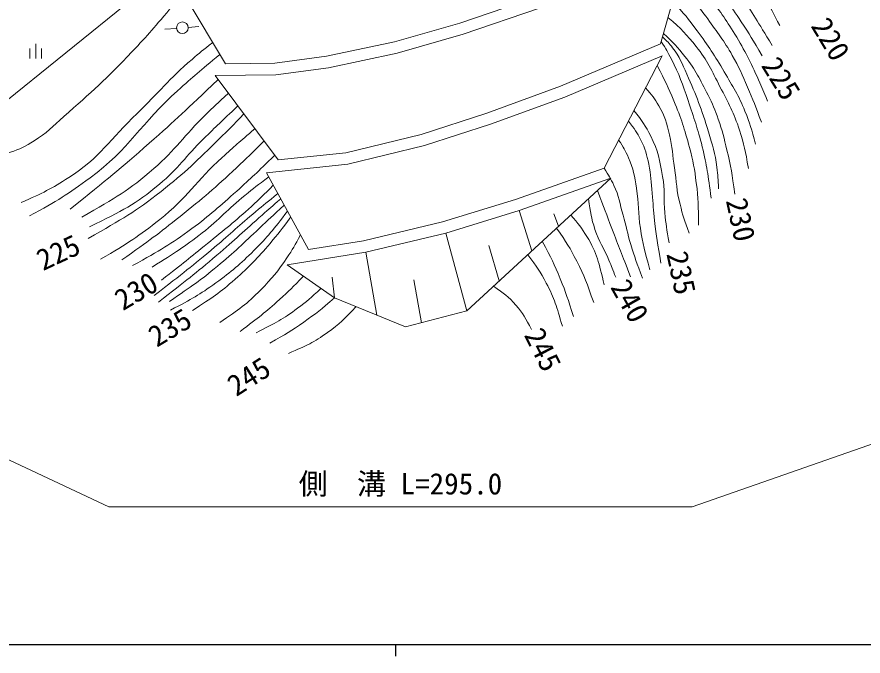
# Model space of a CAD drawing. Units: millimetres, scale not verified. Extents: x 40000 to 680000, y 20000 to 380000.
# Drawn here: x 235484 to 308131, y 204000 to 258888 of the extents above; entities that cross this region are included whole.
import ezdxf
from ezdxf.enums import TextEntityAlignment as Align

# ---------------------------------------------------------------- set-up
doc = ezdxf.new("R2010")
doc.units = ezdxf.units.MM
doc.header["$LTSCALE"] = 1000
for name, color, linetype, lineweight in [('M-BGD', 7, 'Continuous', 13), ('M-STR-HTXT', 7, 'Continuous', 13), ('M-TTL-BAND', 7, 'Continuous', 25)]:
    doc.layers.add(name, color=color, linetype=linetype, lineweight=lineweight)
doc.styles.add('ＭＳ ゴシック', font='')
doc.styles.get('ＭＳ ゴシック').set_extended_font_data('MS Gothic')

msp = doc.modelspace()

# ---------------------------------------------------------------- linework, layer by layer
at = {"layer": 'M-BGD'}
for p, q in [((290738, 256576), (293200, 265310)), ((249994, 260535), (253391, 254863)), ((249190, 257901), (248181, 257826)), ((250186, 257988), (251090, 258054)), ((237093, 255312), (237093, 256562)), ((236593, 255312), (236593, 256187)), ((237593, 255312), (237593, 256187)), ((285896, 245900), (290873, 255547)), ((252510, 253854), (257899, 246604)), ((256912, 245493), (260526, 238909)), ((274102, 233645), (286476, 245045)), ((279692, 238795), (278614, 242261)), ((281993, 240914), (281585, 241969)), ((274102, 233645), (272300, 240319)), ((276893, 236217), (276005, 239261)), ((266389, 233271), (265447, 238679)), ((258678, 237603), (262762, 234760)), ((262762, 234760), (262561, 236527)), ((270208, 232622), (269571, 236301)), ((262762, 234760), (268844, 232264)), ((268844, 232264), (274102, 233645))]:
    msp.add_line(p, q, dxfattribs=at)
for points in [[(253391, 254863), (257626, 254907), (262060, 255513), (267900, 256749), (273503, 258354), (279973, 260571), (292422, 266060)], [(252510, 253854), (257699, 253908), (262231, 254527), (268141, 255778), (273803, 257400), (280337, 259639), (293200, 265310)], [(257899, 246604), (263726, 247228), (270196, 248803), (275818, 250621), (282160, 252941), (290738, 256576)], [(256912, 245493), (263899, 246241), (270469, 247840), (276143, 249675), (282527, 252010), (290873, 255547)], [(260526, 238909), (265251, 239661), (272036, 241284), (278300, 243211), (285896, 245900)], [(258678, 237603), (265447, 238679), (272300, 240319), (278614, 242261), (286476, 245045)]]:
    msp.add_lwpolyline(points, dxfattribs=at)
msp.add_circle((249688, 257955), 500, dxfattribs=at)
for points, knots in [([(294243, 268584), (295204, 267266), (295448, 266926), (296209, 265855), (297189, 264474), (297781, 263728), (298680, 262293), (299662, 260726), (299953, 260141), (300970, 258149)], [0, 0, 0, 0, 1, 1, 1, 2, 2, 2, 3, 3, 3, 3]), ([(293432, 267460), (294136, 266224), (294334, 265897), (294937, 264910), (295936, 263273), (296597, 262420), (297626, 260802), (298701, 259114), (299034, 258560), (300316, 256441)], [0, 0, 0, 0, 1, 1, 1, 2, 2, 2, 3, 3, 3, 3]), ([(293000, 264600), (294002, 263431), (294270, 263102), (295046, 262111), (296124, 260733), (296702, 259938), (297663, 258476), (298405, 257347), (298646, 256955), (299480, 255532)], [0, 0, 0, 0, 1, 1, 1, 2, 2, 2, 3, 3, 3, 3]), ([(232713, 263574), (232648, 263107), (232610, 262967), (232528, 262581), (232244, 261252), (231761, 260599), (231413, 259285), (231089, 258063), (230961, 257365), (230723, 256123), (230514, 255037), (230638, 254373), (230286, 253325), (230078, 252704), (229741, 252451), (229523, 251834), (229316, 251247), (229311, 250878), (229297, 250255), (229286, 249723), (229205, 249376), (229443, 248899), (229673, 248437), (229969, 248278), (230388, 247978), (230928, 247590), (231288, 247415), (231939, 247275), (233077, 247031), (233800, 246953), (234919, 247275), (235765, 247518), (236204, 247784), (236955, 248244), (238049, 248916), (238535, 249478), (239499, 250328), (241864, 252414), (243200, 253582), (245357, 255883), (246793, 257416), (247281, 257960), (248909, 259922)], [0, 0, 0, 0, 1, 1, 1, 2, 2, 2, 3, 3, 3, 4, 4, 4, 5, 5, 5, 6, 6, 6, 7, 7, 7, 8, 8, 8, 9, 9, 9, 10, 10, 10, 11, 11, 11, 12, 12, 12, 13, 13, 13, 14, 14, 14, 14]), ([(292658, 263387), (293739, 262125), (294040, 261764), (294864, 260675), (295800, 259438), (296306, 258727), (297117, 257404), (298021, 255932), (298452, 255057), (299153, 253479), (299465, 252775), (299576, 252534), (299916, 251661)], [0, 0, 0, 0, 1, 1, 1, 2, 2, 2, 3, 3, 3, 4, 4, 4, 4]), ([(292242, 261911), (293493, 260421), (293850, 260003), (294791, 258713), (295659, 257523), (296167, 256865), (296899, 255587), (297486, 254562), (297731, 253941), (298208, 252861), (298719, 251700), (298867, 251296), (299407, 249844)], [0, 0, 0, 0, 1, 1, 1, 2, 2, 2, 3, 3, 3, 4, 4, 4, 4]), ([(291787, 260297), (292816, 259096), (293104, 258742), (293883, 257695), (294867, 256371), (295369, 255589), (296209, 254169), (296968, 252884), (297436, 252175), (297990, 250789), (298421, 249709), (298552, 249286), (298898, 247954)], [0, 0, 0, 0, 1, 1, 1, 2, 2, 2, 3, 3, 3, 4, 4, 4, 4]), ([(291378, 258846), (292564, 257801), (292968, 257420), (293810, 256350), (294778, 255120), (295126, 254288), (295845, 252897), (296581, 251475), (297030, 250679), (297517, 249153), (297916, 247903), (298021, 247406), (298281, 245882)], [0, 0, 0, 0, 1, 1, 1, 2, 2, 2, 3, 3, 3, 4, 4, 4, 4]), ([(290909, 257183), (291337, 256786), (291468, 256626), (291782, 256232), (292404, 255452), (292578, 254890), (292988, 253981), (293840, 252096), (294249, 251003), (294857, 249026), (295217, 247857), (295421, 247191), (295576, 245977), (295667, 245261), (295695, 244995), (295721, 244135)], [0, 0, 0, 0, 1, 1, 1, 2, 2, 2, 3, 3, 3, 4, 4, 4, 5, 5, 5, 5]), ([(290992, 257477), (291893, 256632), (292176, 256325), (292834, 255500), (293777, 254316), (294119, 253514), (294820, 252172), (295226, 251397), (295404, 250935), (295697, 250110), (296059, 249091), (296193, 248496), (296448, 247445), (296802, 245987), (296861, 245462), (297126, 243665)], [0, 0, 0, 0, 1, 1, 1, 2, 2, 2, 3, 3, 3, 4, 4, 4, 5, 5, 5, 5]), ([(235835, 242959), (237757, 243760), (238414, 244134), (239942, 245103), (242588, 246783), (243532, 248423), (245794, 250592), (247663, 252385), (248544, 253568), (250519, 255244), (251201, 255824), (251433, 256033), (252294, 256694)], [0, 0, 0, 0, 1, 1, 1, 2, 2, 2, 3, 3, 3, 4, 4, 4, 4]), ([(290798, 256788), (291241, 256092), (291356, 255867), (291679, 255256), (292374, 253939), (292617, 253127), (293100, 251718), (293627, 250183), (293931, 249322), (294316, 247745), (294732, 246036), (294810, 245404), (295091, 243310)], [0, 0, 0, 0, 1, 1, 1, 2, 2, 2, 3, 3, 3, 4, 4, 4, 4]), ([(236562, 241796), (239031, 243117), (239821, 243653), (241759, 245067), (245108, 247511), (246188, 249796), (249283, 252554), (250677, 253797), (251147, 254225), (252909, 255668)], [0, 0, 0, 0, 1, 1, 1, 2, 2, 2, 3, 3, 3, 3]), ([(290450, 254726), (291178, 253321), (291383, 252897), (291887, 251682), (292518, 250160), (292800, 249274), (293231, 247684), (293549, 246512), (293658, 245835), (293813, 244631), (293995, 243221), (293985, 242697), (293995, 240996)], [0, 0, 0, 0, 1, 1, 1, 2, 2, 2, 3, 3, 3, 4, 4, 4, 4]), ([(240051, 242377), (243356, 245044), (244255, 245760), (246848, 248047), (249207, 250129), (249967, 250847), (252760, 253517)], [0, 0, 0, 0, 1, 1, 1, 2, 2, 2, 2]), ([(241069, 241687), (244017, 243405), (245046, 243958), (247248, 245867), (249121, 247491), (249867, 248718), (251646, 250446), (252415, 251194), (252667, 251443), (253637, 252338)], [0, 0, 0, 0, 1, 1, 1, 2, 2, 2, 3, 3, 3, 3]), ([(289456, 252800), (290027, 252163), (290218, 251909), (290596, 251264), (291123, 250365), (291260, 249769), (291505, 248756), (291768, 247667), (291772, 247029), (291941, 245921), (292127, 244700), (292115, 243993), (292414, 242795), (292659, 241811), (292783, 241449), (293213, 240324)], [0, 0, 0, 0, 1, 1, 1, 2, 2, 2, 3, 3, 3, 4, 4, 4, 5, 5, 5, 5]), ([(241723, 240851), (244559, 242291), (245620, 242752), (247720, 244522), (249340, 245887), (249991, 246924), (251500, 248411), (252638, 249532), (253013, 249893), (254452, 251241)], [0, 0, 0, 0, 1, 1, 1, 2, 2, 2, 3, 3, 3, 3]), ([(288450, 250850), (289189, 249932), (289438, 249566), (289906, 248647), (290544, 247394), (290677, 246579), (290923, 245194), (291138, 243990), (290977, 243285), (291105, 242068), (291212, 241056), (291264, 240709), (291469, 239488)], [0, 0, 0, 0, 1, 1, 1, 2, 2, 2, 3, 3, 3, 4, 4, 4, 4]), ([(241614, 239869), (244607, 241588), (245572, 242119), (247865, 243904), (249936, 245515), (250975, 246571), (252845, 248411), (253684, 249236), (253967, 249509), (254963, 250553)], [0, 0, 0, 0, 1, 1, 1, 2, 2, 2, 3, 3, 3, 3]), ([(287978, 249934), (288524, 249243), (288716, 248986), (289058, 248302), (289436, 247544), (289555, 247070), (289736, 246242), (289946, 245284), (289927, 244723), (290027, 243746), (290121, 242830), (290124, 242312), (290221, 241396), (290373, 239958), (290474, 239477), (290778, 237737)], [0, 0, 0, 0, 1, 1, 1, 2, 2, 2, 3, 3, 3, 4, 4, 4, 5, 5, 5, 5]), ([(242668, 238088), (245100, 239515), (245881, 240017), (247756, 241505), (250061, 243333), (250923, 244833), (253099, 246812), (254181, 247794), (254542, 248126), (255909, 249281)], [0, 0, 0, 0, 1, 1, 1, 2, 2, 2, 3, 3, 3, 3]), ([(244485, 238016), (246917, 239745), (247595, 240229), (249501, 241759), (251448, 243322), (252518, 244228), (254335, 245939), (255270, 246819), (255584, 247113), (256690, 248231)], [0, 0, 0, 0, 1, 1, 1, 2, 2, 2, 3, 3, 3, 3]), ([(287143, 248316), (287580, 247665), (287713, 247418), (287991, 246800), (288425, 245837), (288497, 245224), (288670, 244183), (288891, 242850), (288796, 242075), (289009, 240742), (289236, 239323), (289379, 238819), (289833, 237156)], [0, 0, 0, 0, 1, 1, 1, 2, 2, 2, 3, 3, 3, 4, 4, 4, 4]), ([(245412, 237531), (247853, 238907), (248618, 239311), (250501, 240705), (252077, 241873), (252891, 242620), (254353, 243928), (255655, 245093), (256078, 245501), (257604, 247001)], [0, 0, 0, 0, 1, 1, 1, 2, 2, 2, 3, 3, 3, 3]), ([(285896, 245900), (286325, 245254), (286450, 245023), (286735, 244425), (287184, 243482), (287236, 242875), (287527, 241873), (287812, 240889), (287895, 240317), (288189, 239336), (288533, 238189), (288687, 237805), (289207, 236445)], [0, 0, 0, 0, 1, 1, 1, 2, 2, 2, 3, 3, 3, 4, 4, 4, 4]), ([(247084, 237410), (249161, 238703), (249792, 239088), (251397, 240342), (252898, 241514), (253572, 242372), (255056, 243565), (255844, 244198), (256109, 244411), (257102, 245148)], [0, 0, 0, 0, 1, 1, 1, 2, 2, 2, 3, 3, 3, 3]), ([(247884, 236295), (249805, 237783), (250311, 238175), (251833, 239421), (253330, 240647), (254197, 241302), (255613, 242620), (256361, 243315), (256614, 243550), (257493, 244436)], [0, 0, 0, 0, 1, 1, 1, 2, 2, 2, 3, 3, 3, 3]), ([(247278, 234963), (249811, 236937), (250495, 237451), (252488, 239130), (253868, 240294), (254587, 241008), (255977, 242159), (256718, 242773), (256959, 242973), (257889, 243714)], [0, 0, 0, 0, 1, 1, 1, 2, 2, 2, 3, 3, 3, 3]), ([(285336, 243994), (285929, 242400), (286081, 241996), (286566, 240718), (287181, 239096), (287382, 238586), (288165, 236574)], [0, 0, 0, 0, 1, 1, 1, 2, 2, 2, 2]), ([(247641, 234405), (250079, 236297), (250745, 236800), (252657, 238428), (254199, 239740), (255017, 240528), (256534, 241869), (257157, 242419), (257352, 242591), (258129, 243276)], [0, 0, 0, 0, 1, 1, 1, 2, 2, 2, 3, 3, 3, 3]), ([(248586, 234454), (250578, 235820), (251162, 236215), (252706, 237483), (254166, 238682), (254907, 239444), (256292, 240730), (257130, 241508), (257398, 241757), (258426, 242736)], [0, 0, 0, 0, 1, 1, 1, 2, 2, 2, 3, 3, 3, 3]), ([(284543, 243264), (284722, 242051), (284791, 241641), (285112, 240645), (285461, 239562), (285875, 239042), (286311, 237992), (286546, 237427), (286623, 237241), (286893, 236538)], [0, 0, 0, 0, 1, 1, 1, 2, 2, 2, 3, 3, 3, 3]), ([(248683, 233715), (250535, 234697), (251130, 235005), (252560, 236041), (253920, 237025), (254641, 237644), (255831, 238827), (257062, 240051), (257458, 240570), (258718, 242204)], [0, 0, 0, 0, 1, 1, 1, 2, 2, 2, 3, 3, 3, 3]), ([(250549, 233666), (252309, 234823), (252874, 235187), (254208, 236356), (255472, 237463), (256128, 238151), (257213, 239433), (257941, 240294), (258191, 240607), (258991, 241707)], [0, 0, 0, 0, 1, 1, 1, 2, 2, 2, 3, 3, 3, 3]), ([(283032, 241872), (283727, 241111), (283942, 240791), (284421, 240027), (285334, 238569), (285425, 237787), (285911, 235883)], [0, 0, 0, 0, 1, 1, 1, 2, 2, 2, 2]), ([(281820, 240755), (282689, 239481), (282953, 239071), (283549, 237919), (284239, 236584), (284413, 236043), (285003, 234357)], [0, 0, 0, 0, 1, 1, 1, 2, 2, 2, 2]), ([(252900, 232636), (254589, 233811), (255189, 234186), (256413, 235447), (257383, 236447), (257898, 237049), (258667, 238210), (259160, 238954), (259333, 239236), (259830, 240177)], [0, 0, 0, 0, 1, 1, 1, 2, 2, 2, 3, 3, 3, 3]), ([(280589, 239621), (281369, 238127), (281602, 237686), (282131, 236392), (282638, 235154), (282782, 234699), (283258, 233157)], [0, 0, 0, 0, 1, 1, 1, 2, 2, 2, 2]), ([(279340, 238471), (280143, 237411), (280393, 237032), (280932, 236029), (281664, 234668), (281803, 234053), (282313, 232321)], [0, 0, 0, 0, 1, 1, 1, 2, 2, 2, 2]), ([(254644, 231885), (256289, 233131), (256781, 233473), (258037, 234623), (258861, 235379), (259144, 235649), (260082, 236625)], [0, 0, 0, 0, 1, 1, 1, 2, 2, 2, 2]), ([(256025, 231764), (257724, 232647), (258299, 232895), (259587, 233872), (260405, 234492), (260706, 234740), (261586, 235579)], [0, 0, 0, 0, 1, 1, 1, 2, 2, 2, 2]), ([(276408, 235769), (277324, 235124), (277672, 234879), (278315, 234139), (278956, 233401), (279150, 233024), (279660, 232031)], [0, 0, 0, 0, 1, 1, 1, 2, 2, 2, 2]), ([(257188, 230868), (258599, 231674), (259017, 231911), (260120, 232685), (261195, 233438), (261553, 233739), (262762, 234760)], [0, 0, 0, 0, 1, 1, 1, 2, 2, 2, 2]), ([(258812, 229995), (260385, 230687), (260958, 230916), (262156, 231788), (263197, 232547), (263572, 232919), (264596, 234007)], [0, 0, 0, 0, 1, 1, 1, 2, 2, 2, 2])]:
    msp.add_open_spline(points, degree=3, knots=knots, dxfattribs=at)
at = {"layer": 'M-STR-HTXT'}
for p, q in [((106999, 280565), (243367, 216830)), ((249010, 263374), (221743, 241280)), ((375653, 245557), (293457, 216830)), ((293457, 216830), (243367, 216830))]:
    msp.add_line(p, q, dxfattribs=at)
at = {"layer": 'M-TTL-BAND'}
for p, q in [((40000, 205000), (579000, 205000)), ((268000, 205000), (268000, 204000))]:
    msp.add_line(p, q, dxfattribs=at)

# ---------------------------------------------------------------- texts
at = {"layer": 'M-BGD', "style": 'ＭＳ ゴシック'}
for s, rotation, p in [('220', 301.139, (305354, 256986)), ('225', 301.787, (301101, 253606)), ('230', 282.137, (297635, 241480)), ('225', 24.928, (239030, 238673)), ('235', 282.144, (292528, 236912)), ('230', 30.548, (245718, 235353)), ('240', 299.592, (288114, 234509)), ('235', 31.072, (248614, 232222)), ('245', 296.834, (280651, 230321)), ('245', 32.535, (255391, 228017))]:
    msp.add_text(s, height=1833, rotation=rotation, dxfattribs=at).set_placement(p, align=Align.MIDDLE_CENTER)
at = {"layer": 'M-STR-HTXT', "style": 'ＭＳ ゴシック'}
msp.add_text('側\u3000溝 L=295.0', height=1833, dxfattribs=at).set_placement((268412, 217330), align=Align.BOTTOM_CENTER)

doc.saveas('drawing.dxf')
